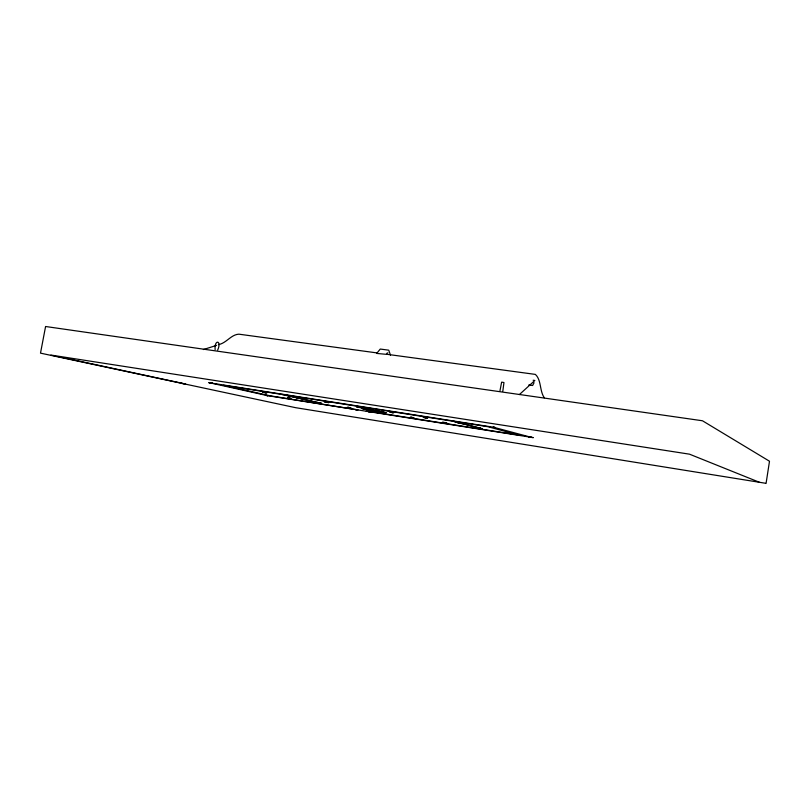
<?xml version="1.0" encoding="UTF-8"?>
<svg xmlns="http://www.w3.org/2000/svg" width="810" height="810" viewBox="0 0 810 810"><rect width="100%" height="100%" fill="white"/><g stroke="black" fill="none" stroke-linecap="round" stroke-linejoin="round"><path stroke-width="1.21" d="M502.818 391.159L503.962 382.573L502.706 382.279L501.623 382.168L499.993 390.693M217.688 350.052C222.102 340.291 214.174 338.985 215.116 349.596M766.058 483.499L769.5 461.234L702.462 420.765L45.583 326.501L40.5 353.14L295.62 407.683L765.44 483.246M534.073 382.725L532.636 385.499L528.768 384.983M519.392 394.571L534.853 380.477L533.162 380.244M386.755 353.363L387.899 352.806M203.381 349.545L216.584 345.384M218.427 344.635C226.415 343.207 230.992 334.53 238.889 334.176L376.508 352.846M386.066 354.304L376.69 353.423L380.265 349.049L388.739 350.183L390.521 355.185M442.635 422.273L446.968 423.012L442.625 422.293M386.714 354.264L535.37 374.402C541.525 380.022 539.44 390.805 544.29 397.771M210.468 382.887C204.312 381.966 216.999 384.001 210.721 383.069M263.503 392.263L262.501 392.131L266.784 392.901L263.503 392.263L265.72 392.769M494.687 427.336L493.108 427.133L531.724 437.451C538.194 438.311 522.389 435.81 531.724 437.451M325.6 402.003L324.415 401.861L328.83 402.631L325.6 402.003L327.645 402.489M357.777 407.055L356.532 406.893L360.976 407.673L357.777 407.055L359.731 407.521M391.908 412.411C398.064 413.677 385.246 411.217 391.453 412.492M424.541 417.525L423.164 417.352L427.69 418.142L424.541 417.525L426.303 417.97M289.19 398.075C282.923 397.133 295.437 399.127 289.15 398.196M349.404 407.562C355.357 408.756 343.116 406.428 349.14 407.643M379.465 412.28L378.24 412.128L382.502 412.877L379.465 412.28L381.267 412.715M412.462 417.494C418.284 418.679 406.104 416.35 411.956 417.545M266.986 395.634L267.978 395.756L209.375 382.705M210.6 382.978L495.477 427.548M367.396 409.809L361.857 408.473L386.066 412.746L367.325 409.789M265.964 395.412L531.077 437.278M180.721 383.251L185.642 384.031L50.898 355.043L689.512 454.177L759.405 482.274M361.867 408.382L386.005 412.634M295.275 397.254C301.705 398.56 288.947 396.12 295.215 397.386M369.522 411.713C374.078 412.624 364.783 410.873 369.259 411.763M356.744 409.698C361.351 410.619 351.925 408.827 356.522 409.759M288.147 397.892L290.193 398.368M284.583 394.865L321.469 403.431L282.103 394.47M348.32 407.379L350.214 407.825M356.633 409.728L270.206 395.827L223.408 385.276L487.974 426.708L519.028 435.102L366.13 410.964L369.39 411.743M390.754 412.219L392.607 412.685M411.348 417.302L413.059 417.727M443.991 422.445L445.601 422.86M452.496 421.149L482.375 428.794L454.126 421.402M457.731 422.769L462.318 423.559L457.731 422.769M475.996 427.528L480.391 428.277L475.996 427.528M316.872 402.449L320.973 403.177L316.872 402.449M379.829 411.358L364.166 408.898L383.707 412.3L379.829 411.358"/></g></svg>
